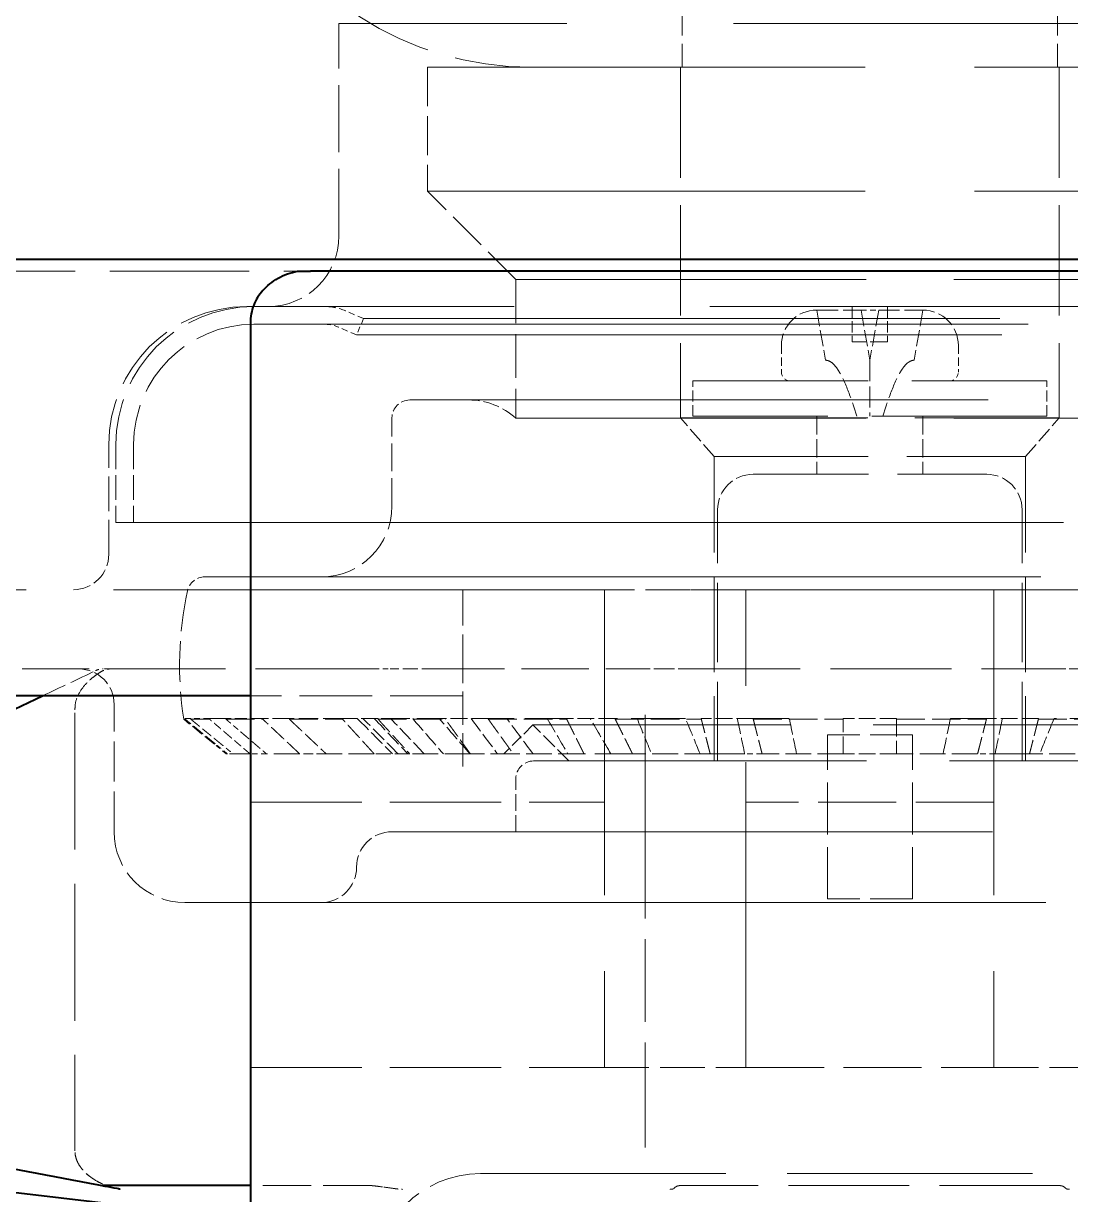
# Model space of a CAD drawing. Header units: millimetres. Extents: x 0 to 51860, y 0 to 5940.
# Drawn here: x 6054.25 to 6083.83, y 1755.65 to 1788.75 of the extents above; entities that cross this region are included whole.
import ezdxf

# ---------------------------------------------------------------- set-up
doc = ezdxf.new("R2010")
doc.units = ezdxf.units.MM
doc.header["$LTSCALE"] = 10
doc.linetypes.add('DASHED', pattern=[0.2067, 0.1654, -0.0413])
doc.layers.add('가려진 것(ISO)', color=2, linetype='DASHED', lineweight=18)
doc.layers.add('가시적인 것(ISO)', color=3, linetype='Continuous', lineweight=40)

msp = doc.modelspace()

# ---------------------------------------------------------------- linework, layer by layer
at = {"layer": '가려진 것(ISO)', "ltscale": 0.590356}
for p, q in [((6072.8612, 1790.6063), (6072.8612, 1787.5063)), ((6083.4612, 1790.6063), (6083.4612, 1787.5063)), ((6056.6612, 1773.7463), (6056.6612, 1776.8463))]:
    msp.add_line(p, q, dxfattribs=at)
at = {"layer": '가려진 것(ISO)', "ltscale": 11.399102}
msp.add_line((6093.1612, 1788.7463), (6063.1612, 1788.7463), dxfattribs=at)
at = {"layer": '가려진 것(ISO)', "ltscale": 1.142718}
msp.add_line((6063.1612, 1782.7463), (6063.1612, 1788.7463), dxfattribs=at)
at = {"layer": '가려진 것(ISO)', "ltscale": 7.479626}
for p, q in [((6065.6612, 1787.5063), (6090.6612, 1787.5063)), ((6065.6612, 1784.0063), (6090.6612, 1784.0063))]:
    msp.add_line(p, q, dxfattribs=at)
at = {"layer": '가려진 것(ISO)', "ltscale": 0.666544}
msp.add_line((6065.6612, 1787.5063), (6065.6612, 1784.0063), dxfattribs=at)
at = {"layer": '가려진 것(ISO)', "ltscale": 1.88555}
for p, q in [((6072.8112, 1787.5063), (6072.8112, 1777.6063)), ((6083.5112, 1787.5063), (6083.5112, 1777.6063))]:
    msp.add_line(p, q, dxfattribs=at)
at = {"layer": '가려진 것(ISO)', "ltscale": 0.673312}
msp.add_line((6068.1612, 1781.5063), (6065.6612, 1784.0063), dxfattribs=at)
at = {"layer": '가려진 것(ISO)', "ltscale": 2.374723}
msp.add_line((6051.7856, 1781.7463), (6061.9931, 1781.7463), dxfattribs=at)
at = {"layer": '가려진 것(ISO)', "ltscale": 5.983681}
for p, q in [((6068.1612, 1781.5063), (6088.1612, 1781.5063)), ((6068.1612, 1777.5928), (6088.1612, 1777.5928))]:
    msp.add_line(p, q, dxfattribs=at)
at = {"layer": '가려진 것(ISO)', "ltscale": 0.745298}
msp.add_line((6068.1612, 1781.5063), (6068.1612, 1777.5928), dxfattribs=at)
at = {"layer": '가려진 것(ISO)', "ltscale": 13.374947}
msp.add_line((6095.7612, 1780.7463), (6060.5612, 1780.7463), dxfattribs=at)
at = {"layer": '가려진 것(ISO)', "ltscale": 0.19037}
for p, q in [((6077.6612, 1780.7463), (6077.6612, 1779.7463)), ((6078.6612, 1780.7463), (6078.6612, 1779.7463)), ((6073.1612, 1777.6463), (6073.1612, 1778.6463)), ((6083.1612, 1777.6463), (6083.1612, 1778.6463))]:
    msp.add_line(p, q, dxfattribs=at)
at = {"layer": '가려진 것(ISO)', "ltscale": 0.105862}
for p, q in [((6063.8581, 1780.4058), (6063.3468, 1780.625)), ((6063.6612, 1779.9463), (6063.1498, 1780.1654))]:
    msp.add_line(p, q, dxfattribs=at)
at = {"layer": '가려진 것(ISO)', "ltscale": 0.095135}
msp.add_line((6063.8581, 1780.4058), (6063.6612, 1779.9463), dxfattribs=at)
at = {"layer": '가려진 것(ISO)', "ltscale": 10.869455}
msp.add_line((6063.8581, 1780.4058), (6092.4642, 1780.4058), dxfattribs=at)
at = {"layer": '가려진 것(ISO)', "ltscale": 0.27818}
for p, q in [((6076.6612, 1780.6461), (6076.9112, 1779.2285)), ((6077.9112, 1780.6461), (6078.1612, 1779.2285)), ((6078.4111, 1780.6461), (6078.1612, 1779.2285)), ((6079.6611, 1780.6461), (6079.4112, 1779.2285))]:
    msp.add_line(p, q, dxfattribs=at)
at = {"layer": '가려진 것(ISO)', "ltscale": 0.353002}
for p, q in [((6076.6822, 1780.6463), (6077.9112, 1780.6463)), ((6078.4112, 1780.6463), (6079.6402, 1780.6463))]:
    msp.add_line(p, q, dxfattribs=at)
at = {"layer": '가려진 것(ISO)', "ltscale": 0.003889}
for p, q in [((6077.9112, 1780.6463), (6077.9112, 1780.6461)), ((6078.4111, 1780.6461), (6078.4112, 1780.6463))]:
    msp.add_line(p, q, dxfattribs=at)
at = {"layer": '가려진 것(ISO)', "ltscale": 13.222959}
msp.add_line((6060.7612, 1780.2463), (6095.5612, 1780.2463), dxfattribs=at)
at = {"layer": '가려진 것(ISO)', "ltscale": 11.019133}
msp.add_line((6063.6612, 1779.9463), (6092.6612, 1779.9463), dxfattribs=at)
at = {"layer": '가려진 것(ISO)', "ltscale": 0.299089}
msp.add_line((6078.6612, 1779.7463), (6077.6612, 1779.7463), dxfattribs=at)
at = {"layer": '가려진 것(ISO)', "ltscale": 0.142752}
for p, q in [((6075.6612, 1779.6463), (6075.6612, 1778.8963)), ((6080.6612, 1779.6463), (6080.6612, 1778.8963))]:
    msp.add_line(p, q, dxfattribs=at)
at = {"layer": '가려진 것(ISO)', "ltscale": 2.991791}
for p, q in [((6073.1612, 1778.6463), (6083.1612, 1778.6463)), ((6083.1612, 1777.6463), (6073.1612, 1777.6463))]:
    msp.add_line(p, q, dxfattribs=at)
at = {"layer": '가려진 것(ISO)', "ltscale": 9.879222}
msp.add_line((6065.1612, 1778.1063), (6091.1612, 1778.1063), dxfattribs=at)
at = {"layer": '가려진 것(ISO)', "ltscale": 0.476074}
msp.add_line((6064.6612, 1775.1063), (6064.6612, 1777.6063), dxfattribs=at)
at = {"layer": '가려진 것(ISO)', "ltscale": 3.201223}
msp.add_line((6072.8112, 1777.6063), (6083.5112, 1777.6063), dxfattribs=at)
at = {"layer": '가려진 것(ISO)', "ltscale": 0.276737}
for p, q in [((6073.7612, 1776.5063), (6072.8112, 1777.6063)), ((6082.5612, 1776.5063), (6083.5112, 1777.6063))]:
    msp.add_line(p, q, dxfattribs=at)
at = {"layer": '가려진 것(ISO)', "ltscale": 0.31227}
for p, q in [((6076.6612, 1777.6463), (6076.6612, 1776.0063)), ((6079.6612, 1777.6463), (6079.6612, 1776.0063))]:
    msp.add_line(p, q, dxfattribs=at)
at = {"layer": '가려진 것(ISO)', "ltscale": 0.418933}
for p, q in [((6056.8612, 1776.8463), (6056.8612, 1774.6463)), ((6057.3612, 1776.8463), (6057.3612, 1774.6463))]:
    msp.add_line(p, q, dxfattribs=at)
at = {"layer": '가려진 것(ISO)', "ltscale": 2.632764}
msp.add_line((6073.7612, 1776.5063), (6082.5612, 1776.5063), dxfattribs=at)
at = {"layer": '가려진 것(ISO)', "ltscale": 1.637939}
for p, q in [((6073.7612, 1776.5063), (6073.7612, 1767.9063)), ((6082.5612, 1776.5063), (6082.5612, 1767.9063))]:
    msp.add_line(p, q, dxfattribs=at)
at = {"layer": '가려진 것(ISO)', "ltscale": 1.974548}
msp.add_line((6074.8612, 1776.0063), (6081.4612, 1776.0063), dxfattribs=at)
at = {"layer": '가려진 것(ISO)', "ltscale": 1.352235}
for p, q in [((6073.8612, 1767.9063), (6073.8612, 1775.0063)), ((6082.4612, 1767.9063), (6082.4612, 1775.0063))]:
    msp.add_line(p, q, dxfattribs=at)
at = {"layer": '가려진 것(ISO)', "ltscale": 16.186726}
msp.add_line((6056.8612, 1774.6463), (6099.4612, 1774.6463), dxfattribs=at)
at = {"layer": '가려진 것(ISO)', "ltscale": 14.277062}
msp.add_line((6059.3741, 1773.1063), (6096.9483, 1773.1063), dxfattribs=at)
at = {"layer": '가려진 것(ISO)', "ltscale": 5.967738}
msp.add_line((6066.6612, 1772.7463), (6050.6612, 1772.7463), dxfattribs=at)
at = {"layer": '가려진 것(ISO)', "ltscale": 4.450489}
msp.add_line((6089.6612, 1772.7463), (6066.6612, 1772.7463), dxfattribs=at)
at = {"layer": '가려진 것(ISO)'}
for p, q in [((6070.6612, 1772.7463), (6070.6612, 1772.7462)), ((6056.5298, 1770.5063), (6056.5299, 1770.5063))]:
    msp.add_line(p, q, dxfattribs=at)
at = {"layer": '가려진 것(ISO)', "ltscale": 5.217004}
for p, q in [((6070.6612, 1772.7462), (6070.6612, 1759.2463)), ((6074.6612, 1759.2463), (6074.6612, 1772.7462)), ((6081.6612, 1772.7462), (6081.6612, 1759.2463))]:
    msp.add_line(p, q, dxfattribs=at)
at = {"layer": '가려진 것(ISO)', "ltscale": 0.761779}
for p, q in [((6074.6612, 1772.7462), (6070.6612, 1772.7462)), ((6085.6612, 1772.7462), (6081.6612, 1772.7462)), ((6070.6612, 1759.2463), (6074.6612, 1759.2463)), ((6081.6612, 1759.2463), (6085.6612, 1759.2463))]:
    msp.add_line(p, q, dxfattribs=at)
at = {"layer": '가려진 것(ISO)', "ltscale": 1.948297}
for p, q in [((6074.6612, 1772.7463), (6074.6612, 1772.7462)), ((6081.6612, 1772.7462), (6081.6612, 1772.7463))]:
    msp.add_line(p, q, dxfattribs=at)
at = {"layer": '가려진 것(ISO)', "ltscale": 1.333188}
for p, q in [((6081.6612, 1772.7462), (6074.6612, 1772.7462)), ((6081.6612, 1766.7463), (6074.6612, 1766.7463)), ((6074.6612, 1759.2463), (6081.6612, 1759.2463))]:
    msp.add_line(p, q, dxfattribs=at)
at = {"layer": '가려진 것(ISO)', "ltscale": 1.143737}
msp.add_line((6054.2166, 1770.5063), (6056.5031, 1770.5063), dxfattribs=at)
at = {"layer": '가려진 것(ISO)', "ltscale": 2.066075}
for p, q in [((6056.5366, 1770.5063), (6064.1507, 1770.5063)), ((6072.7773, 1770.5063), (6083.5451, 1770.5063))]:
    msp.add_line(p, q, dxfattribs=at)
at = {"layer": '가려진 것(ISO)', "ltscale": 0.09087}
for p, q in [((6064.1507, 1770.5063), (6064.6086, 1770.5063)), ((6072.4908, 1770.5063), (6072.7773, 1770.5063)), ((6083.5451, 1770.5063), (6083.8315, 1770.5063))]:
    msp.add_line(p, q, dxfattribs=at)
at = {"layer": '가려진 것(ISO)', "ltscale": 1.154121}
msp.add_line((6065.9297, 1770.5063), (6071.5145, 1770.5063), dxfattribs=at)
at = {"layer": '가려진 것(ISO)', "ltscale": 0.571309}
msp.add_line((6066.6612, 1767.7463), (6066.6612, 1770.7463), dxfattribs=at)
at = {"layer": '가려진 것(ISO)', "ltscale": 0.685591}
msp.add_line((6056.8112, 1765.9063), (6056.8112, 1769.5063), dxfattribs=at)
at = {"layer": '가려진 것(ISO)', "ltscale": 1.238553}
msp.add_line((6066.6612, 1769.7463), (6060.6612, 1769.7463), dxfattribs=at)
at = {"layer": '가려진 것(ISO)', "ltscale": 2.339253}
msp.add_line((6055.7033, 1769.2695), (6055.7033, 1756.9875), dxfattribs=at)
at = {"layer": '가려진 것(ISO)', "ltscale": 2.067153}
msp.add_line((6071.8112, 1765.7923), (6071.8112, 1769.2695), dxfattribs=at)
at = {"layer": '가려진 것(ISO)', "ltscale": 0.243639}
msp.add_line((6058.7775, 1769.0858), (6058.8197, 1769.0858), dxfattribs=at)
at = {"layer": '가려진 것(ISO)', "ltscale": 0.212865}
msp.add_line((6059.644, 1768.3792), (6058.7775, 1769.0858), dxfattribs=at)
at = {"layer": '가려진 것(ISO)', "ltscale": 0.285676}
for p, q in [((6058.9734, 1769.1063), (6058.8166, 1769.1063)), ((6059.9688, 1769.1063), (6059.5052, 1769.1063)), ((6061.7592, 1769.1063), (6061.0092, 1769.1063)), ((6064.2666, 1769.1063), (6063.2629, 1769.1063)), ((6067.3812, 1769.1063), (6066.1676, 1769.1063)), ((6070.9669, 1769.1063), (6069.5966, 1769.1063)), ((6074.8671, 1769.1063), (6073.3998, 1769.1063)), ((6078.9112, 1769.1063), (6077.4112, 1769.1063)), ((6082.9225, 1769.1063), (6081.4553, 1769.1063))]:
    msp.add_line(p, q, dxfattribs=at)
at = {"layer": '가려진 것(ISO)', "ltscale": 0.101763}
msp.add_line((6059.5052, 1769.1063), (6058.9734, 1769.1063), dxfattribs=at)
at = {"layer": '가려진 것(ISO)', "ltscale": 0.487378}
for p, q in [((6058.9765, 1769.0858), (6059.5082, 1769.0858)), ((6059.9717, 1769.0858), (6061.012, 1769.0858)), ((6061.762, 1769.0858), (6063.2652, 1769.0858)), ((6064.2689, 1769.0858), (6066.1695, 1769.0858)), ((6067.383, 1769.0858), (6069.5979, 1769.0858)), ((6070.9682, 1769.0858), (6073.4005, 1769.0858)), ((6074.8677, 1769.0858), (6077.4112, 1769.0858)), ((6078.9112, 1769.0858), (6081.4547, 1769.0858)), ((6082.9219, 1769.0858), (6085.3542, 1769.0858))]:
    msp.add_line(p, q, dxfattribs=at)
at = {"layer": '가려진 것(ISO)', "ltscale": 0.208281}
msp.add_line((6061.0092, 1769.1063), (6059.9688, 1769.1063), dxfattribs=at)
at = {"layer": '가려진 것(ISO)', "ltscale": 0.330603}
msp.add_line((6063.2629, 1769.1063), (6061.7592, 1769.1063), dxfattribs=at)
at = {"layer": '가려진 것(ISO)', "ltscale": 0.487148}
msp.add_line((6066.1676, 1769.1063), (6064.2666, 1769.1063), dxfattribs=at)
at = {"layer": '가려진 것(ISO)', "ltscale": 0.717797}
msp.add_line((6069.5966, 1769.1063), (6067.3812, 1769.1063), dxfattribs=at)
at = {"layer": '가려진 것(ISO)', "ltscale": 0.22051}
msp.add_line((6068.6422, 1768.9253), (6067.8232, 1768.1063), dxfattribs=at)
at = {"layer": '가려진 것(ISO)', "ltscale": 5.695861}
msp.add_line((6087.6802, 1768.9253), (6068.6422, 1768.9253), dxfattribs=at)
at = {"layer": '가려진 것(ISO)', "ltscale": 0.274383}
msp.add_line((6069.6612, 1767.9063), (6068.6422, 1768.9253), dxfattribs=at)
at = {"layer": '가려진 것(ISO)', "ltscale": 0.931631}
for p, q in [((6072.9566, 1769.1063), (6070.9669, 1769.1063)), ((6075.8841, 1769.1063), (6074.8671, 1769.1063)), ((6081.4553, 1769.1063), (6080.4383, 1769.1063)), ((6085.3555, 1769.1063), (6083.3658, 1769.1063))]:
    msp.add_line(p, q, dxfattribs=at)
at = {"layer": '가려진 것(ISO)', "ltscale": 0.003843}
for p, q in [((6077.4112, 1769.1063), (6077.4112, 1769.0858)), ((6078.9112, 1769.0858), (6078.9112, 1769.1063))]:
    msp.add_line(p, q, dxfattribs=at)
at = {"layer": '가려진 것(ISO)', "ltscale": 0.717954}
for p, q in [((6079.3612, 1768.6463), (6076.9612, 1768.6463)), ((6079.3612, 1764.0063), (6076.9612, 1764.0063))]:
    msp.add_line(p, q, dxfattribs=at)
at = {"layer": '가려진 것(ISO)', "ltscale": 0.883679}
for p, q in [((6076.9612, 1764.0063), (6076.9612, 1768.6463)), ((6079.3612, 1764.0063), (6079.3612, 1768.6463))]:
    msp.add_line(p, q, dxfattribs=at)
at = {"layer": '가려진 것(ISO)', "ltscale": 0.081782}
msp.add_line((6059.9787, 1768.1063), (6059.6456, 1768.3779), dxfattribs=at)
at = {"layer": '가려진 것(ISO)', "ltscale": 0.219673}
msp.add_line((6060.0153, 1768.1063), (6059.9787, 1768.1063), dxfattribs=at)
at = {"layer": '가려진 것(ISO)', "ltscale": 0.029929}
msp.add_line((6060.1721, 1768.1063), (6060.0153, 1768.1063), dxfattribs=at)
at = {"layer": '가려진 것(ISO)', "ltscale": 0.439447}
for p, q in [((6060.6516, 1768.1063), (6060.1721, 1768.1063)), ((6062.0531, 1768.1063), (6061.1151, 1768.1063)), ((6064.1586, 1768.1063), (6062.8031, 1768.1063)), ((6066.8761, 1768.1063), (6065.1623, 1768.1063)), ((6070.0868, 1768.1063), (6068.0897, 1768.1063)), ((6073.6504, 1768.1063), (6071.4572, 1768.1063)), ((6077.4112, 1768.1063), (6075.1177, 1768.1063)), ((6081.2047, 1768.1063), (6078.9112, 1768.1063)), ((6084.8652, 1768.1063), (6082.6719, 1768.1063))]:
    msp.add_line(p, q, dxfattribs=at)
at = {"layer": '가려진 것(ISO)', "ltscale": 0.092731}
msp.add_line((6061.1151, 1768.1063), (6060.6516, 1768.1063), dxfattribs=at)
at = {"layer": '가려진 것(ISO)', "ltscale": 0.164852}
msp.add_line((6062.8031, 1768.1063), (6062.0531, 1768.1063), dxfattribs=at)
at = {"layer": '가려진 것(ISO)', "ltscale": 0.257149}
msp.add_line((6065.1623, 1768.1063), (6064.1586, 1768.1063), dxfattribs=at)
at = {"layer": '가려진 것(ISO)', "ltscale": 0.393138}
msp.add_line((6068.0897, 1768.1063), (6066.8761, 1768.1063), dxfattribs=at)
at = {"layer": '가려진 것(ISO)', "ltscale": 5.684492}
msp.add_line((6068.6612, 1767.9063), (6087.6612, 1767.9063), dxfattribs=at)
at = {"layer": '가려진 것(ISO)', "ltscale": 0.641603}
msp.add_line((6071.4572, 1768.1063), (6070.0868, 1768.1063), dxfattribs=at)
at = {"layer": '가려진 것(ISO)', "ltscale": 0.89279}
for p, q in [((6074.6251, 1768.1063), (6073.6504, 1768.1063)), ((6082.6719, 1768.1063), (6081.6973, 1768.1063))]:
    msp.add_line(p, q, dxfattribs=at)
at = {"layer": '가려진 것(ISO)', "ltscale": 0.096642}
for p, q in [((6075.1177, 1768.1063), (6074.6251, 1768.1063)), ((6081.6973, 1768.1063), (6081.2047, 1768.1063))]:
    msp.add_line(p, q, dxfattribs=at)
at = {"layer": '가려진 것(ISO)', "ltscale": 0.285752}
msp.add_line((6078.9112, 1768.1063), (6077.4112, 1768.1063), dxfattribs=at)
at = {"layer": '가려진 것(ISO)', "ltscale": 0.285604}
msp.add_line((6068.1612, 1765.9063), (6068.1612, 1767.4063), dxfattribs=at)
at = {"layer": '가려진 것(ISO)', "ltscale": 1.904597}
for p, q in [((6060.6612, 1766.7463), (6070.6612, 1766.7463)), ((6060.6612, 1759.2463), (6070.6612, 1759.2463))]:
    msp.add_line(p, q, dxfattribs=at)
at = {"layer": '가려진 것(ISO)', "ltscale": 10.259192}
msp.add_line((6064.6612, 1765.9063), (6091.6612, 1765.9063), dxfattribs=at)
at = {"layer": '가려진 것(ISO)', "ltscale": 1.412042}
msp.add_line((6071.8112, 1765.7923), (6071.8112, 1758.3783), dxfattribs=at)
at = {"layer": '가려진 것(ISO)', "ltscale": 14.704843}
msp.add_line((6058.8112, 1763.9063), (6097.5112, 1763.9063), dxfattribs=at)
at = {"layer": '가려진 것(ISO)', "ltscale": 1.976028}
msp.add_line((6071.8112, 1756.9875), (6071.8112, 1758.3783), dxfattribs=at)
at = {"layer": '가려진 것(ISO)', "ltscale": 4.190233}
msp.add_line((6067.1612, 1756.2463), (6089.1612, 1756.2463), dxfattribs=at)
at = {"layer": '가려진 것(ISO)', "ltscale": 0.826315}
msp.add_line((6064.0855, 1755.9063), (6060.6612, 1755.9063), dxfattribs=at)
at = {"layer": '가려진 것(ISO)', "ltscale": 2.063787}
msp.add_line((6083.5395, 1755.9063), (6072.7829, 1755.9063), dxfattribs=at)
at = {"layer": '가려진 것(ISO)', "ltscale": 1.953773}
msp.add_arc((6068.6062, 1796.5063), 9, 204.69437, 270, dxfattribs=at)
at = {"layer": '가려진 것(ISO)', "ltscale": 0.598278}
for centre, start, end in [((6061.1612, 1782.7463), 270, 0), ((6062.6612, 1775.1063), 270, 0), ((6058.8112, 1765.9063), 180, 270)]:
    msp.add_arc(centre, 2, start, end, dxfattribs=at)
at = {"layer": '가려진 것(ISO)', "ltscale": 1.166737}
for centre in [(6060.5612, 1776.8463), (6060.7612, 1776.8463)]:
    msp.add_arc(centre, 3.9, 90, 180, dxfattribs=at)
at = {"layer": '가려진 것(ISO)', "ltscale": 0.115579}
msp.add_arc((6062.7559, 1779.2463), 1.5, 66.80141, 90, dxfattribs=at)
at = {"layer": '가려진 것(ISO)', "ltscale": 0.299089}
for centre, start, end in [((6076.6612, 1779.6463), 90, 180), ((6079.6612, 1779.6463), 0, 90), ((6074.8612, 1775.0063), 90, 180), ((6081.4612, 1775.0063), 0, 90), ((6055.6612, 1773.7463), 270, 0), ((6055.8112, 1769.5063), 0, 90), ((6064.6612, 1764.9063), 90, 180), ((6062.6612, 1764.9063), 270, 0)]:
    msp.add_arc(centre, 1, start, end, dxfattribs=at)
at = {"layer": '가려진 것(ISO)', "ltscale": 1.017143}
msp.add_arc((6060.7612, 1776.8463), 3.4, 90, 180, dxfattribs=at)
at = {"layer": '가려진 것(ISO)', "ltscale": 0.07702}
msp.add_arc((6062.7559, 1779.2463), 1, 66.80141, 90, dxfattribs=at)
at = {"layer": '가려진 것(ISO)', "ltscale": 0.074697}
for centre, start, end in [((6075.9112, 1778.8963), 180, 270), ((6080.4112, 1778.8963), 270, 0)]:
    msp.add_arc(centre, 0.25, start, end, dxfattribs=at)
at = {"layer": '가려진 것(ISO)', "ltscale": 0.149495}
for centre in [(6065.1612, 1777.6063), (6068.6612, 1767.4063)]:
    msp.add_arc(centre, 0.5, 90, 180, dxfattribs=at)
at = {"layer": '가려진 것(ISO)', "ltscale": 0.279076}
msp.add_arc((6066.8232, 1776.1063), 2, 48.01007, 90, dxfattribs=at)
at = {"layer": '가려진 것(ISO)', "ltscale": 0.129294}
msp.add_arc((6059.3741, 1772.6063), 0.5, 90, 167.8468, dxfattribs=at)
at = {"layer": '가려진 것(ISO)', "ltscale": 0.694642}
msp.add_arc((6068.6612, 1770.6063), 10, 167.8468, 188.74554, dxfattribs=at)
at = {"layer": '가려진 것(ISO)', "ltscale": 0.897467}
msp.add_arc((6067.1612, 1753.2463), 3, 90, 180, dxfattribs=at)
at = {"layer": '가려진 것(ISO)', "ltscale": 0.003889}
for centre, major_axis, start_param, end_param in [((6076.6822, 1779.6482), (-1.0135, 0), 4.712392, 4.7330579), ((6076.6822, 1779.6482), (1.0134, 0), 1.5707992, 1.5914654), ((6079.6402, 1779.6482), (-1.0134, 0), 4.6917199, 4.7123862)]:
    msp.add_ellipse(centre, major_axis=major_axis, ratio=0.9848078, start_param=start_param, end_param=end_param, dxfattribs=at)
at = {"layer": '가려진 것(ISO)'}
for centre, major_axis, ratio, start_param, end_param in [((6057.6611, 1770.0091), (-1.4036, 0.418), 0.1548283, 6.1128226, 6.1130206), ((6054.7098, 1769.5062), (0.9985, -0.0549), 0.0980962, 0.0000128, 0.0000344), ((6054.708, 1756.7951), (0.9988, 0.0482), 0.0862357, 6.2831527, 6.2832353)]:
    msp.add_ellipse(centre, major_axis=major_axis, ratio=ratio, start_param=start_param, end_param=end_param, dxfattribs=at)
at = {"layer": '가려진 것(ISO)', "ltscale": 0.003843}
for centre, major_axis, ratio, start_param, end_param in [((6068.6421, 1770.6063), (0, 9.9929), 0.9945219, 1.7214757, 1.7235475), ((6068.7989, 1770.6063), (0, -9.9929), 0.9945219, 4.8630684, 4.8651401), ((6068.9013, 1770.6063), (0, 9.9929), 0.9510565, 1.7214757, 1.7235475), ((6069.3649, 1770.6063), (0, -9.9929), 0.9510565, 4.8630684, 4.8651401), ((6069.5653, 1770.6063), (0, 9.9929), 0.8660254, 1.7214757, 1.7235475), ((6070.3153, 1770.6063), (0, -9.9929), 0.8660254, 4.8630684, 4.8651401), ((6070.6049, 1770.6063), (0, 9.9929), 0.7431448, 1.7214757, 1.7235475), ((6071.6086, 1770.6063), (0, -9.9929), 0.7431448, 4.8630684, 4.8651401), ((6071.9748, 1770.6063), (0, 9.9929), 0.5877853, 1.7214757, 1.7235475), ((6073.1883, 1770.6063), (0, -9.9929), 0.5877853, 4.8630684, 4.8651401), ((6073.615, 1770.6063), (0, 9.9929), 0.4067366, 1.7214757, 1.7235475), ((6074.9853, 1770.6063), (0, -9.9929), 0.4067366, 4.8630684, 4.8651401), ((6075.4539, 1770.6063), (0, 9.9929), 0.2079117, 1.7214757, 1.7235475), ((6076.9212, 1770.6063), (0, -9.9929), 0.2079117, 4.8630684, 4.8651401), ((6079.4012, 1770.6063), (0, 9.9929), 0.2079117, 4.5596378, 4.5617096), ((6080.8684, 1770.6063), (0, -9.9929), 0.2079117, 1.4180452, 1.4201169)]:
    msp.add_ellipse(centre, major_axis=major_axis, ratio=ratio, start_param=start_param, end_param=end_param, dxfattribs=at)
at = {"layer": '가려진 것(ISO)', "ltscale": 0.09512}
for points, knots in [([(6076.6612, 1780.6461), (6076.6612, 1780.6463), (6076.6612, 1780.6463), (6076.6612, 1780.6463), (6076.6612, 1780.6463), (6076.6612, 1780.6463), (6076.6612, 1780.6461)], [0.978971763, 0.978971763, 0.978971763, 0.978971763, 1.003208211, 1.003208211, 1.003208211, 1.02744466, 1.02744466, 1.02744466, 1.02744466]), ([(6077.9112, 1780.6461), (6077.9968, 1780.6463), (6078.0806, 1780.6463), (6078.1612, 1780.6463), (6078.2418, 1780.6463), (6078.3256, 1780.6463), (6078.4111, 1780.6461)], [-0.024177229, -0.024177229, -0.024177229, -0.024177229, 0, 0, 0, 0.024177229, 0.024177229, 0.024177229, 0.024177229]), ([(6079.6611, 1780.6461), (6079.6612, 1780.6463), (6079.6612, 1780.6463), (6079.6612, 1780.6463), (6079.6612, 1780.6463), (6079.6612, 1780.6463), (6079.6611, 1780.6461)], [0.978971763, 0.978971763, 0.978971763, 0.978971763, 1.003208211, 1.003208211, 1.003208211, 1.02744466, 1.02744466, 1.02744466, 1.02744466])]:
    msp.add_open_spline(points, degree=3, knots=knots, dxfattribs=at)
at = {"layer": '가려진 것(ISO)', "ltscale": 0.357653}
for points, knots in [([(6076.9112, 1779.2285), (6076.941, 1779.2285), (6076.9725, 1779.2219), (6077.0316, 1779.1976), (6077.0592, 1779.1801), (6077.1957, 1779.0749), (6077.284, 1778.9285), (6077.4672, 1778.5837), (6077.5549, 1778.3539), (6077.6917, 1777.9643), (6077.7429, 1777.8061), (6077.7917, 1777.6463)], [1.25079111, 1.25079111, 1.25079111, 1.25079111, 1.25972982, 1.25972982, 1.26866854, 1.26866854, 1.31142033, 1.31142033, 1.38580545, 1.38580545, 1.43560218, 1.43560218, 1.43560218, 1.43560218]), ([(6078.1612, 1779.2285), (6078.1612, 1779.2258), (6078.1612, 1779.2219), (6078.1612, 1779.1976), (6078.1612, 1779.1801), (6078.1612, 1779.0749), (6078.1612, 1778.9285), (6078.1612, 1778.5837), (6078.1612, 1778.3539), (6078.1612, 1777.9644), (6078.1612, 1777.8062), (6078.1612, 1777.6463)], [-1.25062941, -1.25062941, -1.25062941, -1.25062941, -1.24169084, -1.24169084, -1.23275226, -1.23275226, -1.19000184, -1.19000184, -1.11562673, -1.11562673, -1.0658185, -1.0658185, -1.0658185, -1.0658185]), ([(6079.4112, 1779.2285), (6079.3814, 1779.2285), (6079.3499, 1779.2219), (6079.2908, 1779.1976), (6079.2631, 1779.1801), (6079.1267, 1779.0749), (6079.0384, 1778.9285), (6078.8551, 1778.5837), (6078.7675, 1778.3539), (6078.6307, 1777.9643), (6078.5795, 1777.8061), (6078.5307, 1777.6463)], [-1.25079111, -1.25079111, -1.25079111, -1.25079111, -1.2418524, -1.2418524, -1.23291368, -1.23291368, -1.19016189, -1.19016189, -1.11577677, -1.11577677, -1.06598004, -1.06598004, -1.06598004, -1.06598004])]:
    msp.add_open_spline(points, degree=3, knots=knots, dxfattribs=at)
at = {"layer": '가려진 것(ISO)', "ltscale": 0.612025}
msp.add_open_spline([(6066.6612, 1772.7463), (6066.6612, 1772.7225), (6066.6612, 1772.6869), (6066.6612, 1772.4929), (6066.6612, 1772.3263), (6066.6612, 1771.9742), (6066.6612, 1771.7286), (6066.6612, 1771.2756), (6066.6612, 1770.9896), (6066.6612, 1770.7463)], degree=3, knots=[0.91097871, 0.91097871, 0.91097871, 0.91097871, 0.98976475, 0.98976475, 1.0665337, 1.0665337, 1.14116631, 1.14116631, 1.2141614, 1.2141614, 1.2141614, 1.2141614], dxfattribs=at)
at = {"layer": '가려진 것(ISO)', "ltscale": 0.425011}
msp.add_open_spline([(6054.7923, 1769.7463), (6055.291, 1769.9838), (6055.7898, 1770.221), (6056.2886, 1770.4579)], degree=3, dxfattribs=at)
at = {"layer": '가려진 것(ISO)', "ltscale": 0.255318}
msp.add_open_spline([(6056.4621, 1770.4392), (6056.4192, 1770.4143), (6056.3701, 1770.3835), (6056.2698, 1770.3135), (6056.2173, 1770.2734), (6056.1, 1770.1733), (6056.0353, 1770.1101), (6055.9027, 1769.9554), (6055.8372, 1769.8589), (6055.7444, 1769.6604), (6055.714, 1769.556), (6055.7083, 1769.4513)], degree=3, knots=[0.00000482, 0.00000482, 0.00000482, 0.00000482, 0.01977835, 0.01977835, 0.04005724, 0.04005724, 0.06682259, 0.06682259, 0.10119256, 0.10119256, 0.13356763, 0.13356763, 0.13356763, 0.13356763], dxfattribs=at)
at = {"layer": '가려진 것(ISO)', "ltscale": 0.042099}
msp.add_open_spline([(6056.2887, 1770.4579), (6056.3375, 1770.4811), (6056.3908, 1770.4965), (6056.4623, 1770.5049), (6056.4803, 1770.5061), (6056.4991, 1770.5063), (6056.5, 1770.5063), (6056.5015, 1770.5063), (6056.5022, 1770.5063), (6056.5029, 1770.5063), (6056.503, 1770.5063), (6056.5031, 1770.5063)], degree=3, knots=[0, 0, 0, 0, 0.016202896, 0.016202896, 0.021604006, 0.021604006, 0.021856829, 0.021856829, 0.022056793, 0.022056793, 0.022081789, 0.022081789, 0.022081789, 0.022081789], dxfattribs=at)
at = {"layer": '가려진 것(ISO)', "ltscale": 0.04981}
msp.add_open_spline([(6056.7123, 1770.5063), (6056.6923, 1770.5063), (6056.6721, 1770.5051), (6056.6324, 1770.5002), (6056.6129, 1770.4967), (6056.5477, 1770.4808), (6056.503, 1770.4628), (6056.4621, 1770.4392)], degree=3, knots=[0, 0, 0, 0, 0.006033705, 0.006033705, 0.011980299, 0.011980299, 0.026148985, 0.026148985, 0.026148985, 0.026148985], dxfattribs=at)
at = {"layer": '가려진 것(ISO)'}
for points in [[(6056.4622, 1770.4392), (6056.4622, 1770.4392), (6056.4621, 1770.4392), (6056.4621, 1770.4392)], [(6056.5031, 1770.5063), (6056.5031, 1770.5063), (6056.5031, 1770.5063), (6056.5031, 1770.5063)], [(6056.5298, 1770.5063), (6056.5298, 1770.5063), (6056.5298, 1770.5063), (6056.5299, 1770.5063)], [(6056.5299, 1770.5063), (6056.5298, 1770.5063), (6056.5298, 1770.5063), (6056.5298, 1770.5063)]]:
    msp.add_open_spline(points, degree=3, dxfattribs=at)
at = {"layer": '가려진 것(ISO)', "ltscale": 7.67174e-05}
msp.add_open_spline([(6056.5031, 1770.5063), (6056.5031, 1770.5063), (6056.5031, 1770.5063), (6056.5032, 1770.5063)], degree=3, dxfattribs=at)
at = {"layer": '가려진 것(ISO)', "ltscale": 2.76141e-05}
msp.add_open_spline([(6056.5299, 1770.5063), (6056.5299, 1770.5063), (6056.5299, 1770.5063), (6056.5299, 1770.5063)], degree=3, dxfattribs=at)
at = {"layer": '가려진 것(ISO)', "ltscale": 0.25981}
for points, knots in [([(6065.9297, 1770.5063), (6065.892, 1770.5063), (6065.8542, 1770.5063), (6065.7521, 1770.5063), (6065.6877, 1770.5063), (6065.5634, 1770.5063), (6065.5035, 1770.5063), (6065.3873, 1770.5063), (6065.3312, 1770.5063), (6065.2461, 1770.5063), (6065.2177, 1770.5063), (6065.1437, 1770.5063), (6065.0983, 1770.5063), (6064.9989, 1770.5063), (6064.9449, 1770.5063), (6064.8107, 1770.5063), (6064.7314, 1770.5063), (6064.6395, 1770.5063), (6064.624, 1770.5063), (6064.6086, 1770.5063)], [-0.0032048, -0.0032048, -0.0032048, -0.0032048, 0.1173221, 0.1173221, 0.3213398, 0.3213398, 0.5072089, 0.5072089, 0.677347, 0.677347, 0.762416, 0.762416, 0.8985265, 0.8985265, 1.061313, 1.061313, 1.3073631, 1.3073631, 1.3578993, 1.3578993, 1.3578993, 1.3578993]), ([(6072.4908, 1770.5063), (6072.4792, 1770.5063), (6072.4665, 1770.5063), (6072.4271, 1770.5063), (6072.3979, 1770.5063), (6072.3446, 1770.5063), (6072.3228, 1770.5063), (6072.2765, 1770.5063), (6072.2521, 1770.5063), (6072.1882, 1770.5063), (6072.147, 1770.5063), (6072.0816, 1770.5063), (6072.0592, 1770.5063), (6071.9998, 1770.5063), (6071.9619, 1770.5063), (6071.8792, 1770.5063), (6071.8342, 1770.5063), (6071.7349, 1770.5063), (6071.6804, 1770.5063), (6071.5887, 1770.5063), (6071.5516, 1770.5063), (6071.5145, 1770.5063)], [0, 0, 0, 0, 0.0981757, 0.0981757, 0.2813928, 0.2813928, 0.3959035, 0.3959035, 0.5104143, 0.5104143, 0.6805524, 0.6805524, 0.7656214, 0.7656214, 0.9017319, 0.9017319, 1.056006, 1.056006, 1.2381574, 1.2381574, 1.3611042, 1.3611042, 1.3611042, 1.3611042]), ([(6084.8079, 1770.5063), (6084.7737, 1770.5063), (6084.7396, 1770.5063), (6084.7055, 1770.5063), (6084.6429, 1770.5063), (6084.5805, 1770.5063), (6084.5192, 1770.5063), (6084.4636, 1770.5063), (6084.4088, 1770.5063), (6084.356, 1770.5063), (6084.3084, 1770.5063), (6084.2625, 1770.5063), (6084.219, 1770.5063), (6084.1972, 1770.5063), (6084.176, 1770.5063), (6084.1554, 1770.5063), (6084.1226, 1770.5063), (6084.0916, 1770.5063), (6084.0624, 1770.5063), (6084.0269, 1770.5063), (6083.994, 1770.5063), (6083.9639, 1770.5063), (6083.9185, 1770.5063), (6083.8796, 1770.5063), (6083.8475, 1770.5063), (6083.842, 1770.5063), (6083.8367, 1770.5063), (6083.8315, 1770.5063)], [-0.0031874, -0.0031874, -0.0031874, -0.0031874, 0.1100315, 0.1100315, 0.1100315, 0.3183096, 0.3183096, 0.3183096, 0.5072257, 0.5072257, 0.5072257, 0.6773634, 0.6773634, 0.6773634, 0.7624323, 0.7624323, 0.7624323, 0.8985424, 0.8985424, 0.8985424, 1.0641227, 1.0641227, 1.0641227, 1.3147019, 1.3147019, 1.3147019, 1.3579142, 1.3579142, 1.3579142, 1.3579142])]:
    msp.add_open_spline(points, degree=3, knots=knots, dxfattribs=at)
at = {"layer": '가려진 것(ISO)', "ltscale": 0.034646}
msp.add_open_spline([(6055.7083, 1769.4513), (6055.705, 1769.3912), (6055.7033, 1769.3302), (6055.7033, 1769.2695)], degree=3, dxfattribs=at)
at = {"layer": '가려진 것(ISO)', "ltscale": 0.209493}
msp.add_rational_spline([(6059.6681, 1768.3907), (6059.2534, 1768.7304), (6058.8197, 1769.0858)], [1.00239405645, 1.00249951106, 1.00209741064], degree=2, dxfattribs=at)
at = {"layer": '가려진 것(ISO)', "ltscale": 0.195224}
msp.add_rational_spline([(6058.9765, 1769.0858), (6059.3801, 1768.7551), (6059.7671, 1768.4381)], [1.00209740995, 1.00247155221, 1.00240626643], degree=2, dxfattribs=at)
at = {"layer": '가려진 것(ISO)', "ltscale": 0.149255}
msp.add_rational_spline([(6060.0864, 1768.5905), (6059.8019, 1768.8342), (6059.5082, 1769.0858)], [1.0024123595, 1.00238207054, 1.00209741012], degree=2, dxfattribs=at)
at = {"layer": '가려진 것(ISO)', "ltscale": 0.10642}
msp.add_rational_spline([(6059.9717, 1769.0858), (6060.1802, 1768.9072), (6060.3841, 1768.7326)], [1.00209741074, 1.00229949098, 1.00237337898], degree=2, dxfattribs=at)
at = {"layer": '가려진 것(ISO)', "ltscale": 0.295273}
for points, weights in [([(6062.0531, 1768.1063), (6061.5492, 1768.5804), (6061.012, 1769.0858)], [1.00221427899, 1.00266944156, 1.00209741127]), ([(6061.762, 1769.0858), (6062.2992, 1768.5804), (6062.8031, 1768.1063)], [1.00209741039, 1.00266944042, 1.00221427804]), ([(6064.1586, 1768.1063), (6063.7262, 1768.5804), (6063.2652, 1769.0858)], [1.00221427868, 1.00266944119, 1.00209741099]), ([(6064.2689, 1769.0858), (6064.7299, 1768.5804), (6065.1623, 1768.1063)], [1.00209741111, 1.00266944134, 1.00221427881]), ([(6066.8761, 1768.1063), (6066.5341, 1768.5804), (6066.1695, 1769.0858)], [1.00221427886, 1.0026694414, 1.00209741116]), ([(6067.383, 1769.0858), (6067.7476, 1768.5804), (6068.0897, 1768.1063)], [1.00209741085, 1.00266944101, 1.00221427853]), ([(6070.0868, 1768.1063), (6069.8502, 1768.5804), (6069.5979, 1769.0858)], [1.0022142782, 1.00266944062, 1.00209741054]), ([(6070.9682, 1769.0858), (6071.2205, 1768.5804), (6071.4572, 1768.1063)], [1.00209741038, 1.00266944041, 1.00221427803]), ([(6073.6504, 1768.1063), (6073.5295, 1768.5804), (6073.4005, 1769.0858)], [1.00221427771, 1.00266944002, 1.00209741008]), ([(6074.8677, 1769.0858), (6074.9967, 1768.5804), (6075.1177, 1768.1063)], [1.00209741066, 1.00266944076, 1.00221427832]), ([(6077.4112, 1768.1063), (6077.4112, 1768.5804), (6077.4112, 1769.0858)], [1.00221427766, 1.00266943997, 1.00209741004]), ([(6078.9112, 1769.0858), (6078.9112, 1768.5804), (6078.9112, 1768.1063)], [1.00209741016, 1.00266944013, 1.0022142778]), ([(6081.2047, 1768.1063), (6081.3257, 1768.5804), (6081.4547, 1769.0858)], [1.00221427828, 1.00266944072, 1.00209741062]), ([(6082.9219, 1769.0858), (6082.7929, 1768.5804), (6082.6719, 1768.1063)], [1.00209741054, 1.00266944061, 1.0022142782])]:
    msp.add_rational_spline(points, weights, degree=2, dxfattribs=at)
at = {"layer": '가려진 것(ISO)', "ltscale": 0.269459}
for points in [[(6063.6815, 1769.1063), (6064.0256, 1768.7608), (6064.3571, 1768.4279), (6064.6775, 1768.1063)], [(6064.8343, 1768.1063), (6064.5139, 1768.4279), (6064.1824, 1768.7608), (6063.8383, 1769.1063)], [(6064.1576, 1769.1063), (6064.4866, 1768.7608), (6064.8037, 1768.4279), (6065.11, 1768.1063)], [(6065.5735, 1768.1063), (6065.2672, 1768.4279), (6064.9501, 1768.7608), (6064.6211, 1769.1063)], [(6065.2456, 1769.1063), (6065.5452, 1768.7608), (6065.834, 1768.4279), (6066.1129, 1768.1063)], [(6066.8629, 1768.1063), (6066.584, 1768.4279), (6066.2952, 1768.7608), (6065.9956, 1769.1063)], [(6066.8982, 1769.1063), (6067.1553, 1768.7608), (6067.403, 1768.4279), (6067.6424, 1768.1063)], [(6068.6461, 1768.1063), (6068.4067, 1768.4279), (6068.159, 1768.7608), (6067.9019, 1769.1063)], [(6069.0429, 1769.1063), (6069.2463, 1768.7608), (6069.4423, 1768.4279), (6069.6316, 1768.1063)], [(6070.8451, 1768.1063), (6070.6558, 1768.4279), (6070.4598, 1768.7608), (6070.2565, 1769.1063)], [(6071.5862, 1769.1063), (6071.727, 1768.7608), (6071.8626, 1768.4279), (6071.9936, 1768.1063)], [(6073.3639, 1768.1063), (6073.2329, 1768.4279), (6073.0973, 1768.7608), (6072.9566, 1769.1063)], [(6074.4169, 1769.1063), (6074.4888, 1768.7608), (6074.5581, 1768.4279), (6074.6251, 1768.1063)], [(6076.0923, 1768.1063), (6076.0254, 1768.4279), (6075.956, 1768.7608), (6075.8841, 1769.1063)], [(6080.4383, 1769.1063), (6080.3663, 1768.7608), (6080.297, 1768.4279), (6080.23, 1768.1063)], [(6081.6973, 1768.1063), (6081.7642, 1768.4279), (6081.8336, 1768.7608), (6081.9055, 1769.1063)], [(6083.3658, 1769.1063), (6083.2251, 1768.7608), (6083.0895, 1768.4279), (6082.9585, 1768.1063)]]:
    msp.add_open_spline(points, degree=3, dxfattribs=at)
at = {"layer": '가려진 것(ISO)', "ltscale": 0.145514}
msp.add_rational_spline([(6060.6516, 1768.1063), (6060.3743, 1768.3438), (6060.0879, 1768.5892)], [1.00221427774, 1.00244231421, 1.00241252407], degree=2, dxfattribs=at)
at = {"layer": '가려진 것(ISO)', "ltscale": 0.188352}
msp.add_rational_spline([(6060.3856, 1768.7312), (6060.7579, 1768.4123), (6061.1151, 1768.1063)], [1.00237394026, 1.00250803355, 1.00221427842], degree=2, dxfattribs=at)
at = {"layer": '가려진 것(ISO)', "ltscale": 0.085294}
msp.add_rational_spline([(6060.0153, 1768.1063), (6059.8441, 1768.2465), (6059.6697, 1768.3895)], [1.00221427831, 1.00234888868, 1.00239365775], degree=2, dxfattribs=at)
at = {"layer": '가려진 것(ISO)', "ltscale": 0.099559}
msp.add_rational_spline([(6059.7687, 1768.4368), (6059.9726, 1768.2697), (6060.1721, 1768.1063)], [1.00240599833, 1.00237112902, 1.00221427757], degree=2, dxfattribs=at)
at = {"layer": '가려진 것(ISO)', "ltscale": 0.027424}
msp.add_open_spline([(6055.7033, 1756.9875), (6055.7033, 1756.9393), (6055.7045, 1756.8911), (6055.7068, 1756.8433)], degree=3, dxfattribs=at)
at = {"layer": '가려진 것(ISO)', "ltscale": 0.333815}
msp.add_open_spline([(6055.7068, 1756.8433), (6055.71, 1756.7772), (6055.724, 1756.7118), (6055.7705, 1756.5802), (6055.8055, 1756.5138), (6055.9022, 1756.3709), (6055.9696, 1756.2968), (6056.1427, 1756.1435), (6056.2554, 1756.0691), (6056.4511, 1755.9686), (6056.5312, 1755.9344), (6056.665, 1755.8868), (6056.7178, 1755.8703), (6056.8264, 1755.8405), (6056.8841, 1755.8269), (6056.9364, 1755.8158)], degree=3, knots=[0, 0, 0, 0, 0.02036047, 0.02036047, 0.04342095, 0.04342095, 0.07399195, 0.07399195, 0.11478658, 0.11478658, 0.14108315, 0.14108315, 0.1576504, 0.1576504, 0.17486672, 0.17486672, 0.17486672, 0.17486672], dxfattribs=at)
at = {"layer": '가려진 것(ISO)', "ltscale": 0.333812}
msp.add_open_spline([(6055.7068, 1756.8433), (6055.71, 1756.777), (6055.7241, 1756.7114), (6055.7708, 1756.5796), (6055.806, 1756.513), (6055.9029, 1756.3699), (6055.9706, 1756.2957), (6056.1443, 1756.1423), (6056.2571, 1756.0681), (6056.4531, 1755.9677), (6056.5333, 1755.9336), (6056.6669, 1755.8862), (6056.7194, 1755.8699), (6056.8272, 1755.8403), (6056.8844, 1755.8268), (6056.9364, 1755.8158)], degree=3, knots=[0, 0, 0, 0, 0.02042577, 0.02042577, 0.04351901, 0.04351901, 0.07417419, 0.07417419, 0.11500231, 0.11500231, 0.14132402, 0.14132402, 0.15777394, 0.15777394, 0.17486647, 0.17486647, 0.17486647, 0.17486647], dxfattribs=at)
at = {"layer": '가려진 것(ISO)', "ltscale": 0.149783}
for points, knots in [([(6064.0855, 1755.9063), (6064.0878, 1755.9063), (6064.0904, 1755.9062), (6064.0974, 1755.9059), (6064.102, 1755.9056), (6064.1161, 1755.9046), (6064.127, 1755.9036), (6064.1703, 1755.8994), (6064.2112, 1755.8945), (6064.3684, 1755.875), (6064.543, 1755.8508), (6064.7347, 1755.8234)], [0, 0, 0, 0, 0.00824755, 0.00824755, 0.02147945, 0.02147945, 0.05079968, 0.05079968, 0.14283935, 0.14283935, 0.45481312, 0.45481312, 0.45481312, 0.45481312]), ([(6072.7829, 1755.9062), (6072.7759, 1755.9062), (6072.77, 1755.9058), (6072.7653, 1755.9053), (6072.759, 1755.9046), (6072.7533, 1755.9036), (6072.7484, 1755.9026), (6072.7333, 1755.8993), (6072.7204, 1755.8945), (6072.7104, 1755.89), (6072.6767, 1755.8749), (6072.6462, 1755.8508), (6072.6192, 1755.8233)], [0, 0, 0, 0, 0.02147933, 0.02147933, 0.02147933, 0.05079873, 0.05079873, 0.05079873, 0.14282718, 0.14282718, 0.14282718, 0.45481315, 0.45481315, 0.45481315, 0.45481315])]:
    msp.add_open_spline(points, degree=3, knots=knots, dxfattribs=at)
at = {"layer": '가려진 것(ISO)', "ltscale": 0.149769}
msp.add_open_spline([(6064.7346, 1755.8233), (6064.6268, 1755.8388), (6064.4983, 1755.8569), (6064.3153, 1755.8815), (6064.2321, 1755.8923), (6064.1523, 1755.9011), (6064.1336, 1755.9031), (6064.1116, 1755.9049), (6064.1049, 1755.9055), (6064.0963, 1755.906), (6064.0938, 1755.9061), (6064.0894, 1755.9062), (6064.0874, 1755.9063), (6064.0855, 1755.9063)], degree=3, knots=[0.000003975, 0.000003975, 0.000003975, 0.000003975, 0.041715224, 0.041715224, 0.067274113, 0.067274113, 0.07434208, 0.07434208, 0.076973873, 0.076973873, 0.078037013, 0.078037013, 0.078974907, 0.078974907, 0.078974907, 0.078974907], dxfattribs=at)
at = {"layer": '가려진 것(ISO)', "ltscale": 0.149782}
for points, knots in [([(6072.6192, 1755.8234), (6072.6399, 1755.8444), (6072.6661, 1755.867), (6072.708, 1755.8893), (6072.7225, 1755.8959), (6072.7457, 1755.9021), (6072.753, 1755.9037), (6072.7643, 1755.9052), (6072.768, 1755.9056), (6072.7738, 1755.906), (6072.7756, 1755.9061), (6072.7792, 1755.9062), (6072.781, 1755.9063), (6072.7829, 1755.9063)], [10.61883136, 10.61883136, 10.61883136, 10.61883136, 10.75042672, 10.75042672, 10.7991544, 10.7991544, 10.81625536, 10.81625536, 10.82256938, 10.82256938, 10.82516027, 10.82516027, 10.82748227, 10.82748227, 10.82748227, 10.82748227]), ([(6083.5395, 1755.9063), (6083.5465, 1755.9063), (6083.5524, 1755.9058), (6083.557, 1755.9053), (6083.5634, 1755.9046), (6083.569, 1755.9036), (6083.5739, 1755.9026), (6083.5889, 1755.8994), (6083.6016, 1755.8947), (6083.6114, 1755.8903), (6083.646, 1755.8749), (6083.6768, 1755.8501), (6083.7031, 1755.8234)], [0, 0, 0, 0, 0.02146474, 0.02146474, 0.02146474, 0.05068728, 0.05068728, 0.05068728, 0.14146876, 0.14146876, 0.14146876, 0.45992865, 0.45992865, 0.45992865, 0.45992865])]:
    msp.add_open_spline(points, degree=3, knots=knots, dxfattribs=at)
at = {"layer": '가려진 것(ISO)', "ltscale": 0.045392}
for points, knots in [([(6056.8972, 1755.8234), (6056.9047, 1755.822), (6056.9119, 1755.8207), (6056.9187, 1755.8194), (6056.9296, 1755.8173), (6056.9395, 1755.8152), (6056.9478, 1755.8133), (6056.9575, 1755.811), (6056.9649, 1755.8089), (6056.9693, 1755.8071), (6056.9742, 1755.805), (6056.9752, 1755.8034), (6056.9733, 1755.802)], [0, 0, 0, 0, 0.03622581, 0.03622581, 0.03622581, 0.09505663, 0.09505663, 0.09505663, 0.16375551, 0.16375551, 0.16375551, 0.2399549, 0.2399549, 0.2399549, 0.2399549]), ([(6064.7347, 1755.8234), (6064.7443, 1755.822), (6064.7542, 1755.8206), (6064.7645, 1755.8193), (6064.7805, 1755.8172), (6064.7973, 1755.8151), (6064.8148, 1755.8132), (6064.8354, 1755.811), (6064.8568, 1755.8089), (6064.8792, 1755.807), (6064.904, 1755.805), (6064.9282, 1755.8034), (6064.9536, 1755.802)], [0, 0, 0, 0, 0.03722898, 0.03722898, 0.03722898, 0.09561981, 0.09561981, 0.09561981, 0.16399232, 0.16399232, 0.16399232, 0.23994692, 0.23994692, 0.23994692, 0.23994692]), ([(6072.5182, 1755.802), (6072.5332, 1755.8031), (6072.5466, 1755.8043), (6072.5586, 1755.8058), (6072.5685, 1755.807), (6072.577, 1755.8083), (6072.5843, 1755.8098), (6072.6041, 1755.8138), (6072.6145, 1755.8185), (6072.6192, 1755.8234)], [-0.0014106, -0.0014106, -0.0014106, -0.0014106, 0.05785386, 0.05785386, 0.05785386, 0.10664925, 0.10664925, 0.10664925, 0.23858536, 0.23858536, 0.23858536, 0.23858536]), ([(6083.7031, 1755.8234), (6083.7043, 1755.8222), (6083.7057, 1755.821), (6083.7076, 1755.8199), (6083.7111, 1755.8177), (6083.7161, 1755.8155), (6083.7228, 1755.8135), (6083.7306, 1755.8112), (6083.7406, 1755.8091), (6083.7536, 1755.8072), (6083.7678, 1755.8051), (6083.7845, 1755.8034), (6083.8041, 1755.802)], [0, 0, 0, 0, 0.0316505, 0.0316505, 0.0316505, 0.09250874, 0.09250874, 0.09250874, 0.1626906, 0.1626906, 0.1626906, 0.23999863, 0.23999863, 0.23999863, 0.23999863])]:
    msp.add_open_spline(points, degree=3, knots=knots, dxfattribs=at)
at = {"layer": '가시적인 것(ISO)'}
for p, q in [((6040.2096, 1782.0875), (6116.1128, 1782.0875)), ((6061.9931, 1781.7463), (6062.3627, 1781.7463)), ((6093.9597, 1781.7463), (6062.3627, 1781.7463)), ((6060.6612, 1775.3727), (6060.6612, 1748.7463)), ((6060.6612, 1769.7463), (6043.6612, 1769.7463)), ((6059.6456, 1768.3779), (6059.644, 1768.3792)), ((6060.6612, 1754.9198), (6052.3112, 1755.9063)), ((6060.6612, 1755.9063), (6056.4794, 1755.9063))]:
    msp.add_line(p, q, dxfattribs=at)
for points, knots in [([(6061.0135, 1781.2028), (6061.1303, 1781.3321), (6061.2749, 1781.4503), (6061.6094, 1781.6396), (6061.7959, 1781.7081), (6061.9925, 1781.7462)], [0.0000037, 0.0000037, 0.0000037, 0.0000037, 0.06790023, 0.06790023, 0.13580896, 0.13580896, 0.13580896, 0.13580896]), ([(6061.0135, 1781.2028), (6060.9023, 1781.0798), (6060.815, 1780.9399), (6060.6941, 1780.6281), (6060.6612, 1780.4574), (6060.6612, 1780.2786)], [-0.12861389, -0.12861389, -0.12861389, -0.12861389, -0.06430595, -0.06430595, 0, 0, 0, 0]), ([(6060.6612, 1780.2786), (6060.6612, 1780.1259), (6060.6612, 1779.9727), (6060.6612, 1779.5999), (6060.6612, 1779.38), (6060.6612, 1779.0212), (6060.6612, 1778.8829), (6060.6612, 1778.4671), (6060.6612, 1778.1887), (6060.6612, 1777.4625), (6060.6612, 1777.0131), (6060.6612, 1776.1668), (6060.6612, 1775.7703), (6060.6612, 1775.3727)], [0.0000007, 0.0000007, 0.0000007, 0.0000007, 1.3951247, 1.3951247, 3.3840229, 3.3840229, 4.6270843, 4.6270843, 7.1132071, 7.1132071, 11.0910035, 11.0910035, 14.5715754, 14.5715754, 14.5715754, 14.5715754]), ([(6056.8972, 1755.8234), (6056.7811, 1755.8441), (6056.6629, 1755.8656), (6056.548, 1755.888), (6056.5128, 1755.8951), (6056.4854, 1755.9018), (6056.479, 1755.9035), (6056.4755, 1755.9052), (6056.475, 1755.9056), (6056.4758, 1755.906), (6056.4762, 1755.9061), (6056.4775, 1755.9062), (6056.4784, 1755.9063), (6056.4794, 1755.9063)], [13.37677654, 13.37677654, 13.37677654, 13.37677654, 13.55724621, 13.55724621, 13.63069336, 13.63069336, 13.656343, 13.656343, 13.66573191, 13.66573191, 13.66955608, 13.66955608, 13.67296565, 13.67296565, 13.67296565, 13.67296565]), ([(6056.9733, 1755.802), (6056.9737, 1755.8023), (6056.9739, 1755.8024), (6056.9744, 1755.8034), (6056.9745, 1755.8047), (6056.9677, 1755.8079), (6056.9632, 1755.8093), (6056.9435, 1755.8146), (6056.922, 1755.8189), (6056.8972, 1755.8234)], [-0.00176591, -0.00176591, -0.00176591, -0.00176591, 0, 0, 0.003642559, 0.003642559, 0.006255156, 0.006255156, 0.012400249, 0.012400249, 0.012400249, 0.012400249])]:
    msp.add_open_spline(points, degree=3, knots=knots, dxfattribs=at)
for points in [[(6048.4144, 1766.6937), (6050.5394, 1767.7144), (6052.665, 1768.7331), (6054.7923, 1769.7463)], [(6056.6246, 1755.8732), (6053.9703, 1756.3773), (6051.3166, 1756.8857), (6048.6633, 1757.3954)]]:
    msp.add_open_spline(points, degree=3, dxfattribs=at)
for points, weights in [([(6060.0879, 1768.5892), (6060.0871, 1768.5898), (6060.0864, 1768.5905)], [1.00241252407, 1.00241244275, 1.0024123595]), ([(6060.3841, 1768.7326), (6060.3848, 1768.7319), (6060.3856, 1768.7312)], [1.00237337898, 1.00237366055, 1.00237394026]), ([(6059.6697, 1768.3895), (6059.6689, 1768.3901), (6059.6681, 1768.3907)], [1.00239365775, 1.002393858, 1.00239405645]), ([(6059.7671, 1768.4381), (6059.7679, 1768.4374), (6059.7687, 1768.4368)], [1.00240626643, 1.00240613329, 1.00240599833])]:
    msp.add_rational_spline(points, weights, degree=2, dxfattribs=at)

doc.saveas('drawing.dxf')
